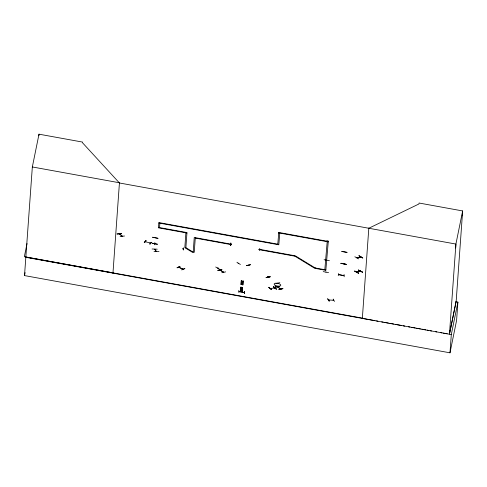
<?xml version="1.0" encoding="UTF-8"?>
<svg xmlns="http://www.w3.org/2000/svg" width="487" height="487" viewBox="0 0 487 487"><rect width="100%" height="100%" fill="white"/><g stroke="black" fill="none" stroke-linecap="round" stroke-linejoin="round"><path stroke-width="0.73" d="M275.946 283.556L279.812 282.71M154.02 251.639L158.993 251.615M455.692 247.993L455.911 244.066L462.65 210.944L419.1 203.036L418.905 203.986L368.805 228.251M462.236 215.82L462.455 211.888M455.668 301.703L457.902 302.11L456.593 320.379L449.994 352.819L24.514 275.587L32.337 166.962L39.003 134.181L82.559 142.082L82.437 142.691L119.431 182.984L455.911 244.066L449.452 334.155M38.899 135.69L39.003 134.181M112.966 273.073L119.443 182.771L32.337 166.962M159.547 227.599L159.864 223.198M185.894 232.816L184.847 247.481L185.882 247.67L193.205 252.15L194.24 252.339L195.293 237.674M238.916 292.59L238.813 290.386M240.56 291.086L240.876 287.117M241.126 284.633L241.449 280.67M240.462 291.141L240.84 287.111M240.931 284.603L241.199 280.634M241.388 284.603L241.686 280.573L241.515 284.7M240.919 291.141L241.217 287.111L241.047 291.238M242.136 287.415L242.124 291.445L242.179 287.433M242.319 284.852L242.776 280.841M242.106 291.451L242.41 287.47M242.477 291.5L242.526 287.494M243.22 280.993L242.836 284.877M242.24 291.47L242.617 287.433M242.922 284.974L243.123 280.902M278.747 232.889L279.781 233.078L278.795 244.791L277.754 244.596L278.777 232.463L328.262 241.442L328.232 241.875L278.747 232.889L278.826 232.482M338.252 275.666L338.672 273.554M344.145 276.774L344.066 274.485M368.823 228.044L362.346 318.34L375.002 320.647M449.994 352.819L451.303 334.557L457.902 302.11M462.65 210.944L456.191 301.033L449.751 332.682M154.44 244.791L154.86 242.599M183.593 250.056L183.575 247.816M230.887 243.123L230.735 245.369L230.923 243.177M230.661 243.092L230.442 245.308M258.871 249.411L259.388 249.496M259.784 248.419L259.352 250.519M324.092 259.693L329.425 260.74M325.803 272.093L326.047 272.093M328.567 272.598L323.228 271.618M341.783 251.499L347.134 252.394L341.801 251.353M340.93 263.4L346.263 264.38M152.188 243.293L157.526 244.261L152.206 243.171M178.613 267.253L182.984 269.177M27.029 243.537L24.35 256.698L112.984 272.86M24.514 275.587L25.111 272.635M362.827 257.988L358.974 255.565M360.873 256.509L360.776 257.014L360.325 256.966M449.744 332.767L455.99 302.05M223.764 272.288L220.136 270.048L220.374 270.328M248.449 265.214L248.96 265.36M266.109 277.523L270.011 276.634L266.115 277.578M152.084 248.991L157.228 249.18M354.786 271.04L358.749 273.268L354.798 271.101M354.853 256.777L358.767 258.889M215.692 266.998L219.546 269.208M117.142 234.01L121.665 233.62M268.842 287.312L271.557 289.662M271.746 289.631L268.787 287.287L271.533 289.698M328.512 299.992L333.644 300.242M246.568 265.61L250.476 264.751M250.452 264.691L246.544 265.549M275.015 287.08L279.124 286.344L275.039 287.056M275.192 287.141L279.1 286.283M218.073 270.437L221.969 269.542L217.914 270.352M176.97 267.789L179.873 266.395M177.195 267.826L180.056 266.468M144.505 242.502L146.039 240.627L144.274 242.471M356.758 272.111L360.295 271.107M359.948 271.186L360.441 271.192M144.243 242.496L146.021 240.645M145.363 241.716L145.869 241.753L145.272 241.686M150.325 243.165L149.813 243.013L150.264 243.159M149.923 244.17L151.457 242.264L149.923 244.139M219.96 270.09L223.563 272.294M122.31 236.25L119.492 233.882M268.197 277.286L267.783 276.914M277.103 286.788L280.676 289.01M238.575 263.491L238.015 263.461L238.453 263.382M328.962 299.992L328.615 299.986M333.632 300.327L333.071 300.211L333.601 300.223M267.905 276.951L268.16 277.273M274.82 288.073L270.255 288.438L270.632 288.383M274.443 288.127L274.711 287.975M244.334 292.584L239.074 291.616M360.38 271.216L357.044 272.038M156.51 251.578L154.811 249.228M184.847 268.593L181.694 269.877L184.829 268.562M356.983 257.879L357.233 257.69M356.898 257.757L360.648 256.905L360.721 256.43M327.544 298.793L329.279 301.228L327.8 298.835M239.08 291.536L244.285 292.474M155.347 243.89L154.884 243.792M362.395 272.178L358.389 270.06L362.529 272.142M270.778 288.505L270.388 288.541M274.735 288.085L274.345 288.121M360.776 256.984L357.105 257.879M362.608 258.049L358.956 255.778M217.89 270.376L221.798 269.481M221.81 272.738L225.694 271.868M236.919 262.237L240.383 264.496M218.054 267.96L217.665 268.045M218.182 268.039L217.908 268.13M248.82 265.421L248.492 265.22L248.784 265.433M266.212 277.584L270.115 276.695M266.359 277.687L270.279 276.866M282.758 288.59L278.856 289.448L282.801 288.541M279.057 289.546L282.965 288.688M116.99 233.961L121.677 233.681M119.595 233.924L122.097 236.232M120.125 236.566L124.532 236M178.717 267.193L183.118 269.116M277.797 283.154L277.949 283.105M333.211 299.073L334.466 301.435M328.603 299.974L328.969 300.004M223.356 272.038L223.728 272.233M268.051 277.194L267.686 277M277.237 286.758L280.822 288.955M343.816 275.648L338.611 274.607L343.932 275.581M182.917 248.796L183.337 248.96L182.802 248.863M326.868 240.773L328.341 241.041M158.829 223.009L277.754 244.596L277.785 244.17L158.859 222.583L158.482 227.837L186.935 233.005M158.512 227.411L186.965 232.573L185.882 247.67L185.127 247.84L192.45 252.321L193.205 252.15L194.252 237.486L230.856 244.127L230.826 244.553L195.263 238.1M25.878 257.051L362.365 318.133M376.494 320.921L377.979 321.195M381.705 321.87L383.19 322.144M384.681 322.412L388.401 323.094M389.892 323.368L393.612 324.044M395.103 324.318L401.805 325.535M403.291 325.809L404.782 326.083M408.502 326.759L409.993 327.033M411.478 327.301L415.204 327.982M416.689 328.25L420.415 328.932M421.9 329.206L425.626 329.882M427.111 330.156L428.603 330.423M430.094 330.697L431.579 330.971M435.305 331.647L436.79 331.921M440.516 332.597L442.001 332.871M443.493 333.138L447.212 333.82M25.823 257.319L451.303 334.557M258.859 249.32L259.394 249.423M156.351 251.596L154.629 249.247M182.911 248.906L183.398 248.894M145.321 241.692L150.38 243.098M358.444 270.011L362.535 272.166M273.341 286.794L276.281 289.15M354.603 271.149L358.572 273.286M244.517 291.415L244.334 293.6M122.103 236.031L122.298 236.195M244.431 291.433L244.571 293.691L244.431 291.433M259.382 249.307L259.352 249.734L294.915 256.186L314.438 268.136L315.192 267.972L295.67 256.022L294.915 256.186L294.945 255.76L259.382 249.307M315.192 267.96L315.162 268.386L325.833 270.322L328.232 241.875L327.191 241.68L324.829 269.707L325.864 269.895L315.192 267.96M230.887 244.249L231.416 244.419L230.905 244.243M152.632 237.254L157.952 238.32L152.632 237.254M340.949 263.254L346.263 264.368L340.943 263.278M273.542 286.813L276.482 289.168L273.542 286.8M275.052 285.212A3.385 1.364 11.5 0 0 280.664 285.607A3.385 1.364 11.5 0 0 276.707 283.184A3.385 1.364 11.5 0 0 275.052 285.212"/></g></svg>
